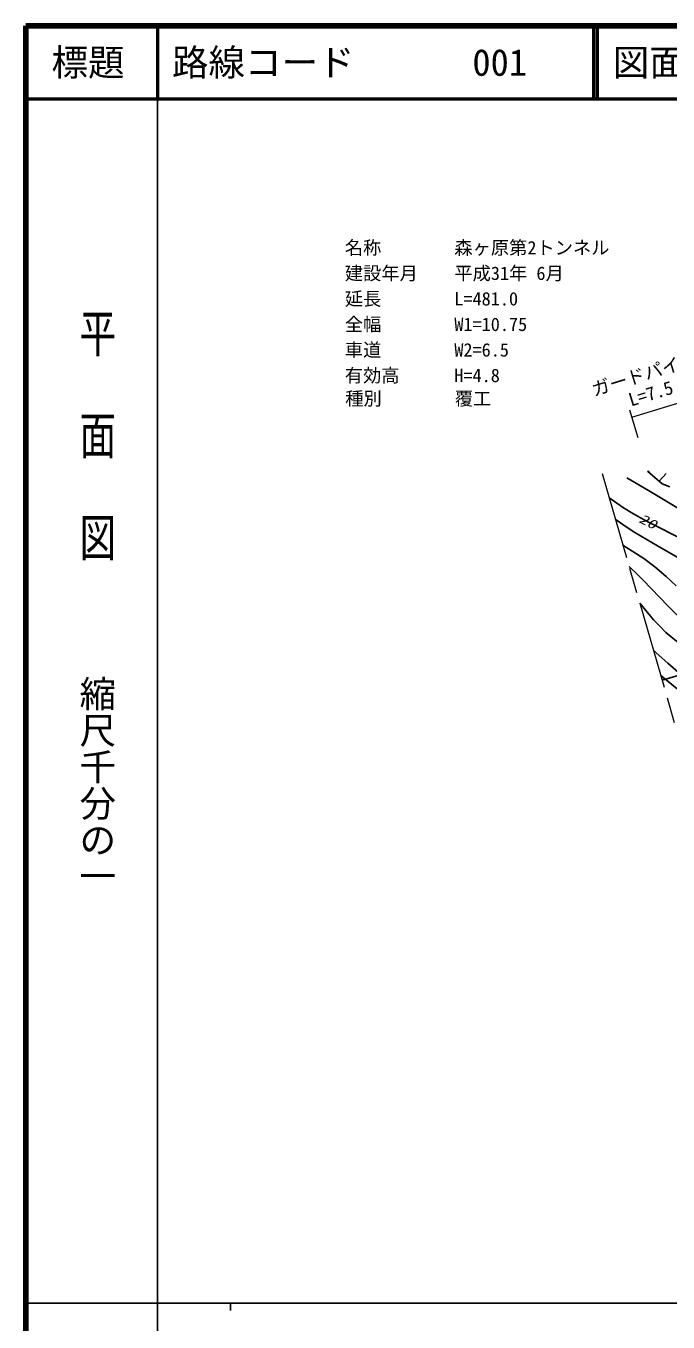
# Model space of a CAD drawing. Units: millimetres, scale not verified. Extents: x 40000 to 680000, y 20000 to 380000.
# Drawn here: x 40000 to 127940, y 202409 to 380000 of the extents above; entities that cross this region are included whole.
import ezdxf
from ezdxf.enums import TextEntityAlignment as Align

# ---------------------------------------------------------------- set-up
doc = ezdxf.new("R2010")
doc.units = ezdxf.units.MM
doc.header["$LTSCALE"] = 1000
doc.linetypes.add('CHAIN', pattern=[18.5, 12, -1.5, 3.5, -1.5])
for name, color, linetype, lineweight in [('M-BGD', 7, 'Continuous', 25), ('M-BMK', 2, 'CHAIN', 13), ('M-BMK-ROW', 30, 'Continuous', 25), ('M-STR-HTXT', 7, 'Continuous', 13), ('M-TTL', 2, 'Continuous', 140), ('M-TTL-BAND', 7, 'Continuous', 25), ('M-TTL-LINE', 7, 'Continuous', 50)]:
    doc.layers.add(name, color=color, linetype=linetype, lineweight=lineweight)
doc.layers.add('M-BGD-HTXT', color=7, linetype='Continuous')
doc.layers.add('M-TTL-TXT', color=7, linetype='Continuous')
doc.styles.add('@ＭＳ ゴシック', font='')
doc.styles.add('ＭＳ ゴシック', font='')
doc.styles.get('@ＭＳ ゴシック').set_extended_font_data('@MS Gothic')
doc.styles.get('ＭＳ ゴシック').set_extended_font_data('MS Gothic')

msp = doc.modelspace()

# ---------------------------------------------------------------- linework, layer by layer
at = {"layer": 'M-BGD'}
for p, q in [((122280, 318078), (125277, 316330)), ((125122, 318985), (127138, 317242)), ((125195, 318922), (125298, 319042)), ((126720, 317604), (127666, 318698)), ((131419, 312629), (125277, 316330)), ((127138, 317242), (128202, 316856))]:
    msp.add_line(p, q, dxfattribs=at)
for points in [[(129883, 309683), (125441, 311909), (124144, 312594), (122871, 313323), (121716, 314045), (120586, 314822), (119864, 315361)], [(129615, 306990), (126479, 308767), (123408, 310578), (122332, 311290), (120711, 312441)], [(129028, 303274), (127670, 304558), (126107, 305893), (124599, 307029), (121746, 308876)], [(152391, 286035), (150320, 286811), (148950, 287224), (146838, 287768), (142818, 288788), (141577, 289113), (140347, 289496), (139624, 289781), (138928, 290118), (138712, 290240), (138080, 290650), (137470, 291117), (136238, 292227), (133893, 294567), (131457, 296956), (127963, 300514), (124472, 304091), (123835, 304727), (122597, 305941)], [(129315, 295506), (127654, 296907), (126791, 297745), (125963, 298633), (124058, 300908)], [(140815, 283949), (139632, 284601), (137841, 285829), (136837, 286461), (135801, 287041), (135316, 287298), (134055, 287969), (133125, 288531), (132227, 289145), (130887, 290158), (129380, 291392), (127906, 292678), (126327, 294120), (125916, 294505)], [(137585, 283396), (135953, 284351), (134612, 285153), (133306, 286005), (132875, 286313), (131168, 287656), (129171, 289194), (127210, 290773), (126926, 291024)]]:
    msp.add_lwpolyline(points, dxfattribs=at)
at = {"layer": 'M-BMK'}
msp.add_line((118902, 318675), (146161, 224745), dxfattribs=at)
at = {"layer": 'M-BMK-ROW'}
msp.add_line((127121, 290355), (133080, 292104), dxfattribs=at)
at = {"layer": 'M-STR-HTXT'}
for p, q in [((123851, 323579), (122687, 327361)), ((122981, 326405), (129549, 328426))]:
    msp.add_line(p, q, dxfattribs=at)
at = {"layer": 'M-TTL'}
for p, q in [((40000, 380000), (40000, 20000)), ((680000, 380000), (40000, 380000))]:
    msp.add_line(p, q, dxfattribs=at)
at = {"layer": 'M-TTL-BAND'}
for p, q in [((58000, 370000), (58000, 20000)), ((40000, 205000), (579000, 205000)), ((68000, 205000), (68000, 204000))]:
    msp.add_line(p, q, dxfattribs=at)
at = {"layer": 'M-TTL-LINE'}
for p, q in [((58000, 380000), (58000, 370000)), ((117750, 380000), (117750, 370000)), ((118250, 380000), (118250, 370000)), ((40000, 370000), (680000, 370000))]:
    msp.add_line(p, q, dxfattribs=at)

# ---------------------------------------------------------------- texts
at = {"layer": 'M-BGD-HTXT', "style": 'ＭＳ ゴシック', "oblique": 15, "width": 1.35}
msp.add_text('20', height=1320, rotation=333.021, dxfattribs=at).set_placement((123629, 311709), align=Align.BOTTOM_LEFT)
at = {"layer": 'M-STR-HTXT', "style": 'ＭＳ ゴシック'}
for s, p in [('名称\u3000\u3000\u3000\u3000森ヶ原第2トンネル', (83667, 348148)), ('建設年月\u3000\u3000平成31年 6月', (83667, 344648)), ('延長\u3000\u3000\u3000\u3000L=481.0', (83667, 341148)), ('全幅\u3000\u3000\u3000\u3000W1=10.75', (83667, 337648)), ('車道\u3000\u3000\u3000\u3000W2=6.5', (83667, 334148)), ('有効高\u3000\u3000\u3000H=4.8', (83667, 330648)), ('種別\u3000\u3000\u3000\u3000覆工', (83732, 327479))]:
    msp.add_text(s, height=1833, dxfattribs=at).set_placement(p, align=Align.BOTTOM_LEFT)
for s, p in [('ガードパイプ', (117975, 328721)), ('L=7.5', (123026, 327317))]:
    msp.add_text(s, height=1833, rotation=17.102, dxfattribs=at).set_placement(p, align=Align.BOTTOM_LEFT)
at = {"layer": 'M-TTL-BAND', "style": '@ＭＳ ゴシック', "width": 1.4}
msp.add_text('平  面  図', height=3666, rotation=270, dxfattribs=at).set_placement((49777, 306475), align=Align.MIDDLE_RIGHT)
at = {"layer": 'M-TTL-BAND', "style": '@ＭＳ ゴシック'}
msp.add_text('縮尺千分の一', height=3666, rotation=270, dxfattribs=at).set_placement((49777, 261030), align=Align.MIDDLE_RIGHT)
at = {"layer": 'M-TTL-TXT', "style": 'ＭＳ ゴシック'}
msp.add_text('標題', height=3666, dxfattribs=at).set_placement((48500, 375000), align=Align.MIDDLE_CENTER)
for s, p in [('路線コード', (60000, 375000)), ('001', (101142, 375000)), ('図面コード', (120380, 375000))]:
    msp.add_text(s, height=3666, dxfattribs=at).set_placement(p, align=Align.MIDDLE_LEFT)

doc.saveas('drawing.dxf')
